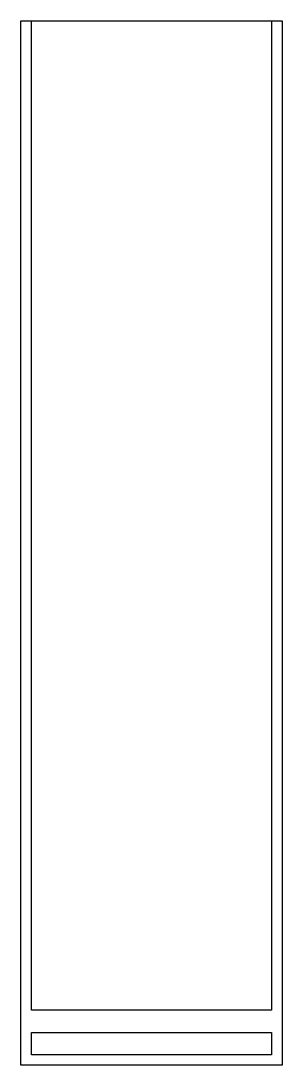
# Model space of a CAD drawing. Header units: millimetres. Extents: x 0 to 100, y 0 to 400.
import ezdxf

# ---------------------------------------------------------------- set-up
doc = ezdxf.new("R2010")
doc.units = ezdxf.units.MM

msp = doc.modelspace()

# ---------------------------------------------------------------- linework, layer by layer
msp.add_lwpolyline([(0, 400), (100, 400), (100, 0), (0, 0)], close=True)
at = {"elevation": 4}
for points in [[(96, 21), (4, 21), (4, 400), (96, 400)], [(4, 12.5), (96, 12.5), (96, 4), (4, 4)]]:
    msp.add_lwpolyline(points, close=True, dxfattribs=at)

doc.saveas('drawing.dxf')
